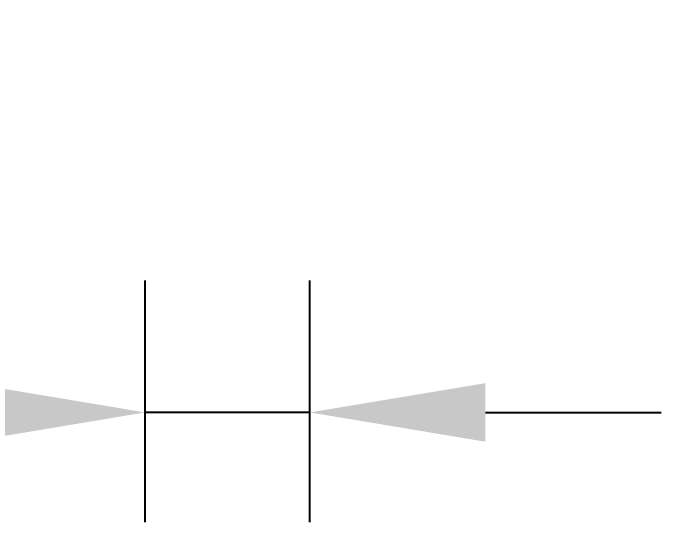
# Model space of a CAD drawing. Header units: millimetres. Extents: x 89051 to 218395, y -330386 to -125649.
# Drawn here: x 92607.9 to 92755.5, y -134884.2 to -134766.9 of the extents above; entities that cross this region are included whole.
import ezdxf

# ---------------------------------------------------------------- set-up
doc = ezdxf.new("R2010")
doc.units = ezdxf.units.MM
doc.header["$LTSCALE"] = 13
doc.layers.add('标注、文本', color=3, linetype='Continuous', lineweight=25)
doc.styles.get("Standard").update_dxf_attribs({"font": 'gbenor.shx', "bigfont": 'gbcbig.shx'})
doc.dimstyles.new('1-15', dxfattribs={"dimscale": 20, "dimtxt": 3.5, "dimasz": 2, "dimexe": 1.5, "dimexo": 0.5, "dimgap": 0.5, "dimtad": 1, "dimtoh": 1, "dimdec": 1, "dimdsep": 46, "dimtxsty": 'Standard', "dimcen": 2.5, "dimclrd": 3, "dimclre": 3, "dimclrt": 3, "dimadec": 0, "dimazin": 2, "dimtfac": 1, "dimtdec": 1, "dimtmove": 0, "dimatfit": 2, "dimfxl": 1, "dimarcsym": 0})

# ---------------------------------------------------------------- blocks, each defined once
blk = doc.blocks.new('*D582')
at = {"layer": 'Defpoints', "color": 0, "transparency": 16777216}
for p in [(92638, -134857.85), (92638, -134892.82), (92675.5, -134892.82)]:
    blk.add_point(p, dxfattribs=at)
at = {"layer": '标注、文本', "color": 3, "lineweight": -2, "transparency": 16777216}
for p, q in [((92638, -134882.82), (92638, -134827.85)), ((92675.5, -134882.82), (92675.5, -134827.85)), ((92598, -134857.85), (92432.95, -134857.85)), ((92675.5, -134857.85), (92638, -134857.85)), ((92715.5, -134857.85), (92755.5, -134857.85))]:
    blk.add_line(p, q, dxfattribs=at)
at = {"layer": '标注、文本', "color": 3, "transparency": 16777216}
for points in [[(92598, -134851.19), (92598, -134864.52), (92638, -134857.85)], [(92715.5, -134851.19), (92715.5, -134864.52), (92675.5, -134857.85)]]:
    blk.add_solid(points, dxfattribs=at)
at = {"layer": '标注、文本', "color": 3, "transparency": 16777216, "insert": (92495.48, -134812.85), "char_height": 70, "attachment_point": 5}
blk.add_mtext('M10', dxfattribs=at)

msp = doc.modelspace()

# ---------------------------------------------------------------- dimensions: what is measured, and where the dimension line sits
at = {"layer": '标注、文本'}
dim = msp.add_linear_dim(base=(92638, -134857.85), p1=(92675.5, -134892.82), p2=(92638, -134892.82), text='M10', dimstyle='1-15', dxfattribs=at)
dim.commit()
dim.dimension.update_dxf_attribs({"geometry": '*D582', "text_midpoint": (92495.48, -134812.85)})

doc.saveas('drawing.dxf')
